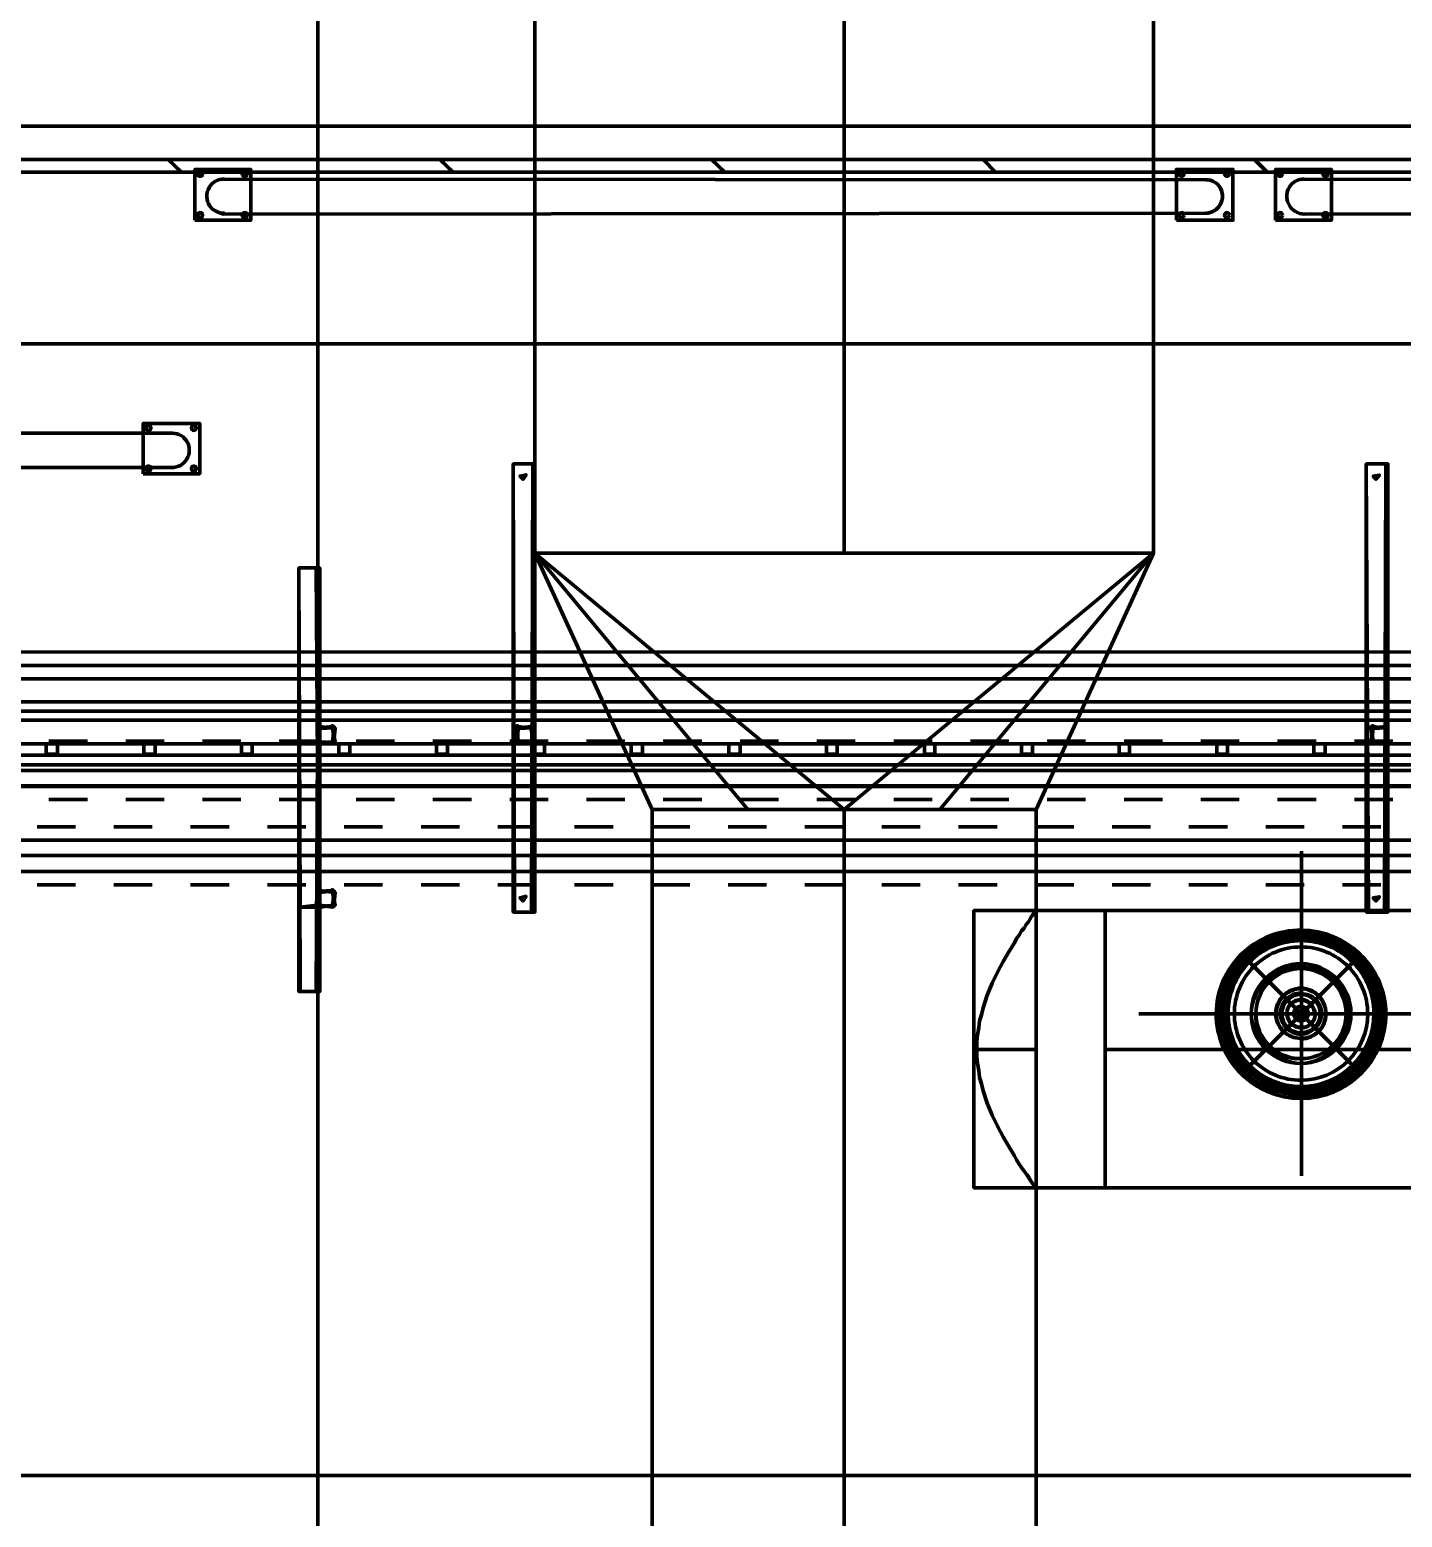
# Model space of a CAD drawing. Extents: x 0 to 1153, y 0 to 816.
# Drawn here: x 296.72 to 317.53, y 556.39 to 578.94 of the extents above; entities that cross this region are included whole.
import ezdxf

# ---------------------------------------------------------------- set-up
doc = ezdxf.new("R2010")
doc.units = 0
doc.header["$MEASUREMENT"] = 0
for name, color, linetype in [('Arch', 7, 'Continuous'), ('EQUIPMENTS', 7, 'Continuous'), ('Hatch', 7, 'Continuous'), ('HVAC', 7, 'Continuous'), ('PIPE', 7, 'Continuous')]:
    doc.layers.add(name, color=color, linetype=linetype)

msp = doc.modelspace()

# ---------------------------------------------------------------- linework, layer by layer
at = {"layer": 'Arch', "color": 11, "linetype": 'Continuous', "lineweight": 211}
for p, q in [((301.085, 361.77), (301.085, 717.391)), ((299.021, 576.781), (298.82, 576.972)), ((303.138, 576.781), (302.937, 576.972)), ((307.255, 576.781), (307.054, 576.972)), ((311.362, 576.781), (311.171, 576.972)), ((315.479, 576.781), (315.288, 576.972)), ((917.988, 574.178), (110.871, 574.178))]:
    msp.add_line(p, q, dxfattribs=at)
for points in [[(113.961, 576.972), (487.701, 576.972), (487.701, 638.81), (487.892, 638.81), (683.154, 638.81), (683.154, 638.609), (683.154, 383.254), (870.49, 383.254), (870.49, 383.053), (683.154, 383.053), (682.964, 383.064), (487.892, 383.064), (487.701, 383.064), (487.701, 454.3), (113.961, 454.3)], [(232.177, 577.48), (233.669, 577.48), (233.669, 577.511), (193.601, 577.511), (232.918, 577.511), (233.669, 577.511), (233.669, 577.48), (494.834, 577.48)], [(494.834, 577.48), (232.177, 577.48)], [(113.961, 576.781), (487.701, 576.781), (487.701, 454.501), (113.961, 454.501)], [(315.811, 576.284), (315.788, 576.335), (315.776, 576.389), (315.776, 576.443), (315.788, 576.497), (315.798, 576.523)], [(299.67, 576.157), (299.601, 576.164), (299.549, 576.182), (299.492, 576.22), (299.446, 576.272)]]:
    msp.add_lwpolyline(points, dxfattribs=at)
for points in [[(299.223, 576.051), (299.223, 576.823), (300.069, 576.823), (300.069, 576.051)], [(314.103, 576.051), (314.103, 576.823), (314.96, 576.823), (314.96, 576.051)], [(315.606, 576.051), (315.606, 576.823), (316.452, 576.823), (316.452, 576.051)], [(298.439, 572.209), (298.439, 572.971), (299.297, 572.971), (299.297, 572.209)]]:
    msp.add_lwpolyline(points, close=True, dxfattribs=at)
for points in [[(314.547, 576.665), (299.67, 576.675, 0.273512), (299.438, 576.548, 0.273602), (299.446, 576.272), (299.492, 576.22), (299.549, 576.182), (299.601, 576.164), (299.657, 576.146), (314.562, 576.157), (314.616, 576.168), (314.667, 576.189), (314.722, 576.229), (314.765, 576.284), (314.788, 576.335), (314.8, 576.389), (314.8, 576.443), (314.788, 576.497), (314.766, 576.548, 0.273493)], [(330.93, 576.665), (316.042, 576.675, 0.273512), (315.811, 576.548), (315.788, 576.497), (315.776, 576.443), (315.776, 576.389), (315.788, 576.335), (315.81, 576.283, 0.273616), (316.04, 576.146), (330.945, 576.157), (330.999, 576.168), (331.05, 576.189), (331.105, 576.229), (331.148, 576.284), (331.171, 576.335), (331.183, 576.389), (331.183, 576.443), (331.171, 576.497), (331.148, 576.548, 0.273531)], [(299.102, 572.431, 0.273528), (299.103, 572.696, 0.273689), (298.884, 572.823), (284.007, 572.824, 0.273688), (283.776, 572.695, 0.273765), (283.776, 572.432, 0.273608), (283.993, 572.304), (298.87, 572.304, 0.273607)]]:
    msp.add_lwpolyline(points, format="xyb", close=True, dxfattribs=at)
for centre in [(299.302, 576.755), (299.979, 576.755), (314.182, 576.755), (314.87, 576.755), (315.674, 576.755), (316.362, 576.755), (299.302, 576.13), (299.979, 576.13), (314.182, 576.13), (314.87, 576.13), (315.674, 576.13), (316.362, 576.13), (298.519, 572.902), (299.207, 572.902), (298.519, 572.288), (299.207, 572.288)]:
    msp.add_circle(centre, 0.037, dxfattribs=at)
msp.add_arc((314.542, 576.416), 0.259, 271.3088, 30.605, dxfattribs=at)
at = {"layer": 'EQUIPMENTS', "color": 251, "linetype": 'Continuous', "lineweight": 211}
msp.add_line((645.329, 557.022), (113.961, 557.022), dxfattribs=at)
at = {"layer": 'Hatch', "color": 5, "linetype": 'Continuous', "lineweight": 211}
msp.add_line((477.414, 567.796), (113.961, 567.796), dxfattribs=at)
at = {"layer": 'Hatch', "color": 3, "linetype": 'Continuous', "lineweight": 211}
for points in [[(304.324, 565.563), (304.049, 565.563), (304.377, 565.563), (304.049, 565.563), (304.324, 565.563), (304.345, 572.357), (304.377, 565.563), (304.377, 572.357), (304.049, 572.357), (304.049, 565.563), (304.049, 572.357), (304.07, 565.563)], [(304.324, 572.357), (304.049, 572.357), (304.324, 572.357), (304.377, 572.357), (304.07, 572.357)], [(304.154, 572.172), (304.244, 572.194), (304.154, 572.172), (304.198, 572.125), (304.244, 572.194), (304.154, 572.172), (304.244, 572.194), (304.244, 572.194)], [(317.257, 565.563), (316.981, 565.563), (317.309, 565.563), (316.981, 565.563), (317.257, 565.563), (317.278, 572.357), (317.309, 565.563), (317.309, 572.357), (316.981, 572.357), (316.981, 565.563), (316.981, 572.357), (317.013, 565.563)], [(317.257, 572.357), (316.981, 572.357), (317.257, 572.357), (317.309, 572.357), (317.013, 572.357)], [(317.087, 572.172), (317.18, 572.187), (317.087, 572.172), (317.131, 572.125), (317.18, 572.187), (317.087, 572.172), (317.18, 572.187), (317.18, 572.187)], [(301.064, 564.356), (300.8, 564.356), (301.117, 564.356), (300.8, 564.356), (301.064, 564.356), (301.096, 570.78), (301.117, 564.356), (301.117, 570.78), (301.117, 565.637), (300.821, 565.637), (300.8, 570.78), (300.8, 565.637), (300.8, 570.78), (300.8, 564.356), (300.8, 570.78), (300.821, 564.356)], [(300.821, 565.637), (301.076, 565.665), (300.821, 565.637), (301.076, 565.665), (301.076, 565.665)], [(304.154, 565.78), (304.244, 565.802), (304.154, 565.78), (304.198, 565.732), (304.244, 565.802), (304.154, 565.78), (304.244, 565.802), (304.244, 565.802)], [(317.087, 565.78), (317.18, 565.795), (317.087, 565.78), (317.131, 565.732), (317.18, 565.795), (317.087, 565.78), (317.18, 565.795), (317.18, 565.795)]]:
    msp.add_lwpolyline(points, dxfattribs=at)
for points in [[(301.064, 570.78), (300.821, 570.78), (301.117, 570.78), (300.8, 570.78), (301.096, 570.78), (300.821, 570.78), (301.064, 570.78), (301.117, 570.78), (300.8, 570.78), (301.096, 570.78), (301.096, 565.637)], [(301.096, 568.351), (301.108, 568.367), (301.11, 568.367), (301.075, 568.351), (301.082, 568.373), (301.103, 568.387), (301.109, 568.388), (301.096, 568.351), (301.099, 568.361), (301.108, 568.367), (301.11, 568.367), (301.075, 568.351), (301.082, 568.373), (301.112, 568.388)], [(301.302, 568.367), (301.317, 568.356), (301.318, 568.353), (301.302, 568.388), (301.324, 568.381), (301.338, 568.36), (301.339, 568.354), (301.302, 568.367), (301.312, 568.364), (301.317, 568.356), (301.318, 568.353), (301.302, 568.388), (301.324, 568.381), (301.338, 568.36), (301.339, 568.354), (301.106, 568.346), (301.117, 568.134), (301.329, 568.145), (301.35, 568.346), (301.308, 568.113), (301.085, 568.145), (301.117, 568.378), (301.329, 568.346), (301.308, 568.134), (301.106, 568.145), (301.117, 568.357), (301.308, 568.378), (301.085, 568.346), (301.117, 568.113), (301.35, 568.145)], [(304.101, 568.351), (304.114, 568.367), (304.116, 568.367), (304.08, 568.351), (304.087, 568.373), (304.108, 568.387), (304.114, 568.388), (304.101, 568.351), (304.105, 568.361), (304.114, 568.367), (304.116, 568.367), (304.08, 568.351), (304.087, 568.373), (304.117, 568.388)], [(304.318, 568.367), (304.334, 568.356), (304.334, 568.353), (304.318, 568.388), (304.34, 568.381), (304.354, 568.363), (304.355, 568.354), (304.318, 568.367), (304.328, 568.364), (304.334, 568.356), (304.334, 568.353), (304.318, 568.388), (304.34, 568.381), (304.354, 568.363), (304.355, 568.354), (304.112, 568.346), (304.123, 568.134), (304.334, 568.145), (304.356, 568.346), (304.324, 568.113), (304.091, 568.145), (304.123, 568.378), (304.334, 568.346), (304.324, 568.134), (304.112, 568.145), (304.123, 568.357), (304.324, 568.378), (304.091, 568.346), (304.123, 568.113), (304.356, 568.145)], [(317.066, 568.351), (317.078, 568.367), (317.081, 568.367), (317.045, 568.351), (317.052, 568.373), (317.073, 568.387), (317.079, 568.388), (317.066, 568.351), (317.069, 568.361), (317.078, 568.367), (317.081, 568.367), (317.045, 568.351), (317.052, 568.373), (317.082, 568.388)], [(317.272, 568.367), (317.288, 568.356), (317.288, 568.353), (317.272, 568.388), (317.294, 568.381), (317.308, 568.36), (317.309, 568.354), (317.272, 568.367), (317.282, 568.364), (317.288, 568.356), (317.288, 568.353), (317.272, 568.388), (317.294, 568.381), (317.308, 568.36), (317.309, 568.354), (317.066, 568.346), (317.087, 568.134), (317.299, 568.145), (317.309, 568.346), (317.278, 568.113), (317.056, 568.145), (317.087, 568.378), (317.299, 568.346), (317.278, 568.134), (317.066, 568.145), (317.087, 568.357), (317.278, 568.378), (317.056, 568.346), (317.087, 568.113), (317.309, 568.145)], [(301.112, 568.134), (301.097, 568.145), (301.096, 568.149), (301.112, 568.113), (301.09, 568.12), (301.077, 568.139), (301.075, 568.147), (301.112, 568.134), (301.102, 568.138), (301.097, 568.145), (301.096, 568.149), (301.112, 568.113), (301.09, 568.12), (301.075, 568.15)], [(301.318, 568.15), (301.306, 568.135), (301.303, 568.135), (301.339, 568.15), (301.332, 568.129), (301.311, 568.114), (301.305, 568.113), (301.318, 568.15), (301.315, 568.141), (301.306, 568.135), (301.303, 568.135), (301.339, 568.15), (301.332, 568.129), (301.302, 568.113)], [(304.117, 568.134), (304.102, 568.147), (304.102, 568.149), (304.117, 568.113), (304.095, 568.12), (304.082, 568.139), (304.08, 568.147), (304.117, 568.134), (304.108, 568.138), (304.102, 568.147), (304.102, 568.149), (304.117, 568.113), (304.095, 568.12), (304.08, 568.15)], [(304.334, 568.15), (304.322, 568.135), (304.32, 568.135), (304.356, 568.15), (304.348, 568.129), (304.327, 568.114), (304.321, 568.113), (304.334, 568.15), (304.331, 568.141), (304.322, 568.135), (304.32, 568.135), (304.356, 568.15), (304.348, 568.129), (304.318, 568.113)], [(317.082, 568.134), (317.067, 568.147), (317.066, 568.149), (317.082, 568.113), (317.06, 568.12), (317.047, 568.139), (317.045, 568.147), (317.082, 568.134), (317.073, 568.138), (317.067, 568.147), (317.066, 568.149), (317.082, 568.113), (317.06, 568.12), (317.045, 568.15)], [(317.288, 568.15), (317.277, 568.135), (317.274, 568.135), (317.309, 568.15), (317.302, 568.129), (317.281, 568.114), (317.276, 568.113), (317.288, 568.15), (317.285, 568.141), (317.277, 568.135), (317.274, 568.135), (317.309, 568.15), (317.302, 568.129), (317.272, 568.113)], [(301.096, 565.864), (301.108, 565.88), (301.11, 565.88), (301.075, 565.864), (301.082, 565.886), (301.103, 565.9), (301.109, 565.901), (301.096, 565.864), (301.099, 565.874), (301.108, 565.88), (301.11, 565.88), (301.075, 565.864), (301.082, 565.886), (301.112, 565.901)], [(301.302, 565.88), (301.317, 565.869), (301.318, 565.866), (301.302, 565.901), (301.324, 565.894), (301.337, 565.876), (301.339, 565.867), (301.302, 565.88), (301.312, 565.877), (301.317, 565.869), (301.318, 565.866), (301.302, 565.901), (301.324, 565.894), (301.337, 565.876), (301.339, 565.867), (301.308, 565.88), (301.106, 565.859), (301.117, 565.647), (301.329, 565.669), (301.35, 565.859), (301.308, 565.637), (301.085, 565.669), (301.117, 565.891), (301.329, 565.859), (301.308, 565.647), (301.106, 565.669), (301.117, 565.88), (301.308, 565.891), (301.085, 565.859), (301.117, 565.637), (301.35, 565.669)], [(301.318, 565.674), (301.306, 565.658), (301.303, 565.658), (301.339, 565.674), (301.332, 565.652), (301.311, 565.638), (301.305, 565.637), (301.318, 565.674), (301.315, 565.664), (301.306, 565.658), (301.303, 565.658), (301.339, 565.674), (301.332, 565.652), (301.302, 565.637)]]:
    msp.add_lwpolyline(points, close=True, dxfattribs=at)
at = {"layer": 'Hatch', "color": 5, "linetype": 'Continuous', "lineweight": 211}
for points in [[(113.961, 568.113), (477.414, 568.113), (477.414, 567.468), (477.414, 568.113), (477.414, 567.468), (113.961, 567.468), (477.414, 567.468), (477.414, 568.113), (113.961, 568.113), (477.414, 568.113)], [(296.968, 567.955), (297.138, 567.955), (297.138, 568.113), (296.968, 568.113), (296.968, 567.955), (297.138, 567.955), (297.138, 568.113), (296.968, 568.113)], [(298.45, 567.955), (298.619, 567.955), (298.619, 568.113), (298.45, 568.113), (298.45, 567.955), (298.619, 567.955), (298.619, 568.113), (298.45, 568.113)], [(299.932, 567.955), (300.09, 567.955), (300.09, 568.113), (299.932, 568.113), (299.932, 567.955), (300.09, 567.955), (300.09, 568.113), (299.932, 568.113)], [(301.403, 567.955), (301.572, 567.955), (301.572, 568.113), (301.403, 568.113), (301.403, 567.955), (301.572, 567.955), (301.572, 568.113), (301.403, 568.113)], [(302.884, 567.955), (303.054, 567.955), (303.054, 568.113), (302.884, 568.113), (302.884, 567.955), (303.054, 567.955), (303.054, 568.113), (302.884, 568.113)], [(304.366, 567.955), (304.525, 567.955), (304.525, 568.113), (304.366, 568.113), (304.366, 567.955), (304.525, 567.955), (304.525, 568.113), (304.366, 568.113)], [(305.837, 567.955), (306.007, 567.955), (306.007, 568.113), (305.837, 568.113), (305.837, 567.955), (306.007, 567.955), (306.007, 568.113), (305.837, 568.113)], [(307.319, 567.955), (307.488, 567.955), (307.488, 568.113), (307.319, 568.113), (307.319, 567.955), (307.488, 567.955), (307.488, 568.113), (307.319, 568.113)], [(308.8, 567.955), (308.959, 567.955), (308.959, 568.113), (308.8, 568.113), (308.8, 567.955), (308.959, 567.955), (308.959, 568.113), (308.8, 568.113)], [(310.282, 567.955), (310.441, 567.955), (310.441, 568.113), (310.282, 568.113), (310.282, 567.955), (310.441, 567.955), (310.441, 568.113), (310.282, 568.113)], [(311.753, 567.955), (311.923, 567.955), (311.923, 568.113), (311.753, 568.113), (311.753, 567.955), (311.923, 567.955), (311.923, 568.113), (311.753, 568.113)], [(313.235, 567.955), (313.394, 567.955), (313.394, 568.113), (313.235, 568.113), (313.235, 567.955), (313.394, 567.955), (313.394, 568.113), (313.235, 568.113)], [(314.717, 567.955), (314.875, 567.955), (314.875, 568.113), (314.717, 568.113), (314.717, 567.955), (314.875, 567.955), (314.875, 568.113), (314.717, 568.113)], [(316.188, 567.955), (316.357, 567.955), (316.357, 568.113), (316.188, 568.113), (316.188, 567.955), (316.357, 567.955), (316.357, 568.113), (316.188, 568.113)], [(477.414, 567.468), (478.388, 567.468), (477.414, 567.468), (477.414, 567.637), (477.414, 567.468), (113.961, 567.468)]]:
    msp.add_lwpolyline(points, close=True, dxfattribs=at)
at = {"layer": 'HVAC', "color": 6, "linetype": 'Continuous', "lineweight": 211}
for p, q in [((315.997, 561.562), (315.997, 566.484)), ((315.129, 564.885), (316.865, 563.15)), ((316.865, 564.885), (315.129, 563.15)), ((316.149, 564.157), (316.138, 564.169)), ((313.531, 564.018), (318.452, 564.018))]:
    msp.add_line(p, q, dxfattribs=at)
for points in [[(309.065, 571.003), (309.065, 579.564), (309.065, 585.491)], [(304.377, 571.003), (306.155, 567.118), (304.377, 571.003), (306.155, 567.118), (311.975, 567.118), (306.155, 567.118), (304.377, 571.003), (306.155, 567.118), (309.065, 567.118), (304.377, 571.003), (304.377, 579.522), (304.377, 571.003), (313.753, 571.003), (311.975, 567.118), (306.155, 567.118), (311.975, 567.118), (313.753, 571.003), (304.377, 571.003), (313.753, 571.003), (304.377, 571.003), (313.753, 571.003), (311.975, 567.118), (313.753, 571.003), (311.975, 567.118), (306.155, 567.118)], [(313.753, 579.522), (313.753, 571.003), (309.065, 567.118), (309.065, 553.328)], [(310.515, 567.118), (313.753, 571.003), (313.753, 579.522)], [(309.065, 553.328), (309.065, 567.118), (311.975, 567.118), (306.155, 567.118), (304.377, 571.003), (307.605, 567.118)], [(313.753, 571.003), (311.975, 567.118)], [(311.975, 553.328), (311.975, 567.118), (309.065, 567.118), (306.155, 567.118), (306.155, 553.328)], [(317.796, 565.584), (313.023, 565.584), (311.975, 565.584), (311.034, 565.584), (311.975, 565.584), (311.034, 565.584), (311.034, 561.382), (311.034, 563.478), (311.034, 565.584), (311.034, 561.382), (311.034, 563.478), (311.034, 565.584), (311.034, 561.382), (311.034, 563.478), (311.034, 565.584), (311.034, 563.478), (311.034, 565.584), (311.975, 565.584), (313.023, 565.584), (311.975, 565.584), (311.975, 561.382), (311.034, 561.382), (311.034, 563.478), (311.034, 561.382), (311.975, 561.382), (313.023, 561.382), (311.975, 561.382), (311.034, 561.382), (311.975, 561.382), (313.023, 561.382), (317.796, 561.382)], [(315.775, 564.023), (315.781, 564.075), (315.807, 564.137), (315.851, 564.188), (315.907, 564.223), (315.974, 564.239), (315.992, 564.229)], [(311.034, 563.478), (311.975, 563.478), (311.034, 563.478)], [(317.796, 563.478), (313.023, 563.478), (317.796, 563.478), (319.966, 563.478), (322.03, 563.478), (319.966, 563.478)]]:
    msp.add_lwpolyline(points, dxfattribs=at)
for points in [[(311.975, 561.382), (311.923, 561.446), (311.88, 561.509), (311.827, 561.594), (311.796, 561.636), (311.753, 561.689), (311.721, 561.742), (311.679, 561.806), (311.647, 561.869), (311.563, 562.007), (311.478, 562.155), (311.393, 562.314), (311.309, 562.483), (311.235, 562.663), (311.171, 562.853), (311.15, 562.959), (311.118, 563.054), (311.108, 563.16), (311.086, 563.266), (311.076, 563.372), (311.076, 563.594), (311.086, 563.7), (311.108, 563.806), (311.118, 563.912), (311.15, 564.007), (311.171, 564.113), (311.235, 564.303), (311.309, 564.483), (311.393, 564.653), (311.478, 564.811), (311.563, 564.959), (311.647, 565.097), (311.679, 565.161), (311.721, 565.213), (311.753, 565.277), (311.796, 565.319), (311.827, 565.372), (311.859, 565.415), (311.901, 565.489), (311.944, 565.542), (311.975, 565.584), (311.923, 565.52), (311.859, 565.415), (311.827, 565.372), (311.796, 565.319), (311.753, 565.277), (311.721, 565.213), (311.679, 565.161), (311.647, 565.097), (311.563, 564.959), (311.478, 564.811), (311.393, 564.653), (311.309, 564.483), (311.235, 564.303), (311.171, 564.113), (311.15, 564.007), (311.118, 563.912), (311.108, 563.806), (311.086, 563.7), (311.076, 563.594), (311.076, 563.372), (311.086, 563.266), (311.108, 563.16), (311.118, 563.054), (311.15, 562.959), (311.171, 562.853), (311.235, 562.663), (311.309, 562.483), (311.393, 562.314), (311.478, 562.155), (311.563, 562.007), (311.647, 561.869), (311.679, 561.806), (311.721, 561.742), (311.753, 561.689), (311.796, 561.636), (311.827, 561.594), (311.859, 561.552), (311.923, 561.446), (311.975, 561.382)], [(313.023, 561.382), (313.023, 565.584), (313.023, 563.478), (313.023, 561.382), (313.023, 565.584), (313.023, 563.478), (313.023, 561.382), (313.023, 565.584), (313.023, 563.478), (313.023, 561.382), (313.023, 565.584)], [(315.992, 563.912), (315.941, 563.924), (315.902, 563.957), (315.882, 564.005), (315.886, 564.058), (315.913, 564.101), (315.957, 564.128), (316.01, 564.133), (316.058, 564.113), (316.091, 564.074), (316.103, 564.023), (316.091, 563.972), (316.058, 563.933), (316.01, 563.913), (315.957, 563.917), (315.913, 563.944), (315.886, 563.988), (315.882, 564.041), (315.902, 564.088), (315.941, 564.122), (315.992, 564.134), (316.043, 564.122), (316.082, 564.088), (316.102, 564.041), (316.097, 563.988), (316.07, 563.944), (316.027, 563.917), (315.974, 563.913), (315.926, 563.933), (315.889, 563.98), (315.881, 564.032), (315.902, 564.088), (315.941, 564.122), (315.983, 564.134), (315.957, 564.128), (315.902, 564.088), (315.881, 564.032), (315.889, 563.98), (315.941, 563.924), (315.992, 563.912), (315.941, 563.924), (315.902, 563.957), (315.882, 564.005), (315.886, 564.058), (315.913, 564.101), (315.957, 564.128), (316.01, 564.133), (316.058, 564.113), (316.094, 564.066), (316.103, 564.014), (316.082, 563.957), (316.043, 563.924), (316.001, 563.912), (316.027, 563.917), (316.082, 563.957), (316.103, 564.014), (316.094, 564.066), (316.043, 564.122), (315.992, 564.134), (316.043, 564.122), (316.082, 564.088), (316.102, 564.041), (316.097, 563.988), (316.07, 563.944), (315.992, 563.912)]]:
    msp.add_lwpolyline(points, close=True, dxfattribs=at)
for points in [[(317.172, 564.023, 0.414199), (315.992, 565.203, 0.414205), (314.833, 564.023, 0.414213), (315.992, 562.906, -0.414221), (314.875, 564.023, -0.414228), (315.992, 565.129, 0.414217), (314.886, 564.023, 0.414211), (315.992, 562.896, -0.41421), (314.865, 564.023, -0.414224), (315.992, 565.129, 0.414217), (314.886, 564.023, 0.414211), (315.992, 562.917, -0.414211), (314.886, 564.023, -0.414217), (315.992, 565.129, 0.414217), (314.886, 564.023, 0.414211), (315.992, 562.917, 0.414208), (317.098, 564.023, 0.414214), (315.992, 565.129, 0.414217), (314.886, 564.023, 0.414211), (315.992, 562.875, -0.414227), (314.844, 564.023, -0.41422), (315.992, 565.129, -0.414214), (317.098, 564.023, -0.414208), (315.992, 562.896, 0.4142), (317.172, 564.023, 0.414214), (315.992, 565.203, -0.414228), (317.172, 564.023, 0.41422), (315.992, 565.203, -0.414199), (317.172, 564.023, -0.414206), (315.992, 562.843, 0.414206), (317.172, 564.023, -0.414214), (315.992, 562.906, 0.414222), (317.098, 564.023, 0.414214), (315.992, 565.203, -0.414214), (317.098, 564.023, -0.414208), (315.992, 562.896, 0.4142), (317.098, 564.023, 0.414214), (315.992, 565.129, -0.414214), (317.098, 564.023, -0.414208), (315.992, 562.917, 0.414208), (317.098, 564.023, 0.414214), (315.992, 565.203, -0.414207), (317.098, 564.023, -0.414208), (315.992, 562.875, 0.414214), (317.172, 564.023, -0.414208), (315.992, 562.917, -0.41421), (314.865, 564.023, -0.414219), (315.992, 565.203, 0.414205), (314.812, 564.023, 0.414212), (315.992, 562.843, -0.414212), (314.812, 564.023, -1.005357), (317.172, 564.023, -0.414202), (315.992, 562.737, 0.414217), (317.278, 564.023, 0.414214), (315.992, 565.277, -0.414223), (317.278, 564.023, -0.414205), (315.992, 562.737, -0.41421), (314.706, 564.023, -0.414216), (315.992, 565.288, -0.41421), (317.257, 564.023, -0.414205), (315.992, 562.737, -0.414205), (314.706, 564.023, -0.414217), (315.992, 565.277, 0.414228), (314.706, 564.023, 0.414223), (315.992, 562.737)], [(314.759, 564.023, -0.414217), (315.992, 565.256, -0.414211), (317.225, 564.023, -0.414205), (315.992, 562.79, -0.414211), (314.759, 564.023, 0.414211), (315.992, 562.79, 0.414205), (317.225, 564.023, 0.414211), (315.992, 565.256, 0.414217), (314.759, 564.023, 0.414211), (315.992, 562.79, 0.414205), (317.225, 564.023, 0.414211), (315.992, 565.256, 0.414217), (314.759, 564.023, -0.414217), (315.992, 565.256, -0.414211), (317.225, 564.023, -0.414205), (315.992, 562.79, -0.414211), (314.759, 564.023, -0.414217), (315.992, 565.256, -0.414211), (317.225, 564.023, -0.414205), (315.992, 562.79, -0.414211), (314.759, 564.023, 0.414211), (315.992, 562.79), (315.912, 562.79), (315.838, 562.8), (315.764, 562.811), (315.69, 562.832), (315.616, 562.853), (315.542, 562.875), (315.468, 562.906), (315.404, 562.938, -0.283731), (314.759, 564.023, -0.414217), (315.992, 565.256, -0.414211), (317.225, 564.023, -0.414205), (315.992, 562.79), (316.071, 562.79), (316.145, 562.8), (316.219, 562.811), (316.293, 562.832), (316.368, 562.853), (316.442, 562.875), (316.516, 562.906), (316.579, 562.938, 0.277909), (317.225, 564.023, 0.414211), (315.992, 565.256, 0.414217), (314.759, 564.023, 0.414211), (315.992, 562.79, 0.414205), (317.225, 564.023, 0.414211), (315.992, 565.256, 0.414217), (314.759, 564.023, 0.414211), (315.992, 562.79)], [(317.098, 564.023, 0.414214), (315.992, 565.15, 0.414217), (314.865, 564.023, 0.414211), (315.992, 562.917, -0.414211), (314.865, 564.023, -0.414217), (315.992, 565.129, 0.414224), (314.865, 564.023)], [(315.992, 563.266, -0.414208), (315.235, 564.023, -0.414217), (315.992, 564.78, 0.414217), (315.235, 564.023, 0.414208), (315.992, 563.266, -0.41422), (315.235, 564.023, -0.41423), (315.992, 564.737, 0.41423), (315.235, 564.023, 0.41422), (315.992, 563.266, 0.41421), (316.706, 564.023, 0.41422), (315.992, 564.727, 0.414208), (315.235, 564.023, 0.41422), (315.992, 563.34, 0.414199), (316.674, 564.023, 0.414221), (315.992, 564.705, -0.414221), (316.675, 564.023, -0.414199), (315.992, 563.266, 0.414211), (316.749, 564.023, 0.414208), (315.992, 564.78, -0.414208), (316.749, 564.023, -0.414199), (315.992, 563.266, 0.414199), (316.706, 564.023, 0.41422), (315.992, 564.727, -0.414197), (316.706, 564.023, -0.414211), (315.992, 563.266, 0.414209), (316.696, 564.023, 0.414198), (315.992, 564.716, 0.414208), (315.235, 564.023, 0.41422), (315.992, 563.266, -0.41421), (315.309, 564.023, -0.414233), (315.992, 564.706, 0.414233), (315.309, 564.023, 0.41421), (315.992, 563.34)], [(316.206, 563.988), (316.185, 563.923), (316.145, 563.869), (316.092, 563.83), (316.027, 563.809), (316.092, 563.83), (316.145, 563.869), (316.185, 563.923), (316.206, 563.988), (316.182, 564.103), (316.138, 564.169), (316.087, 564.206), (316.025, 564.227), (315.974, 564.239), (315.907, 564.223), (315.851, 564.188), (315.807, 564.137), (315.781, 564.075), (315.785, 564.023, 0.414154), (315.992, 563.806), (316.044, 563.812), (316.106, 563.838), (316.185, 563.923), (316.206, 563.988), (316.198, 564.04), (316.182, 564.103), (316.114, 564.189), (316.057, 564.219), (315.992, 564.228, 0.414189), (315.775, 564.023, 0.414194), (315.992, 563.816, 0.414121), (316.206, 563.988, 0.41421), (315.992, 564.24), (316.057, 564.219), (316.114, 564.189), (316.182, 564.103), (316.206, 563.988), (316.182, 564.103)]]:
    msp.add_lwpolyline(points, format="xyb", dxfattribs=at)
for points in [[(314.981, 564.023, 0.414221), (315.992, 563.012, -0.414221), (314.981, 564.023, -0.414228), (315.992, 565.034, 0.414228)], [(317.003, 564.023, 0.414217), (315.992, 565.034, -0.414217), (317.003, 564.023, -0.41421), (315.992, 563.012, 0.41421)], [(316.368, 564.023, 0.414241), (315.992, 564.399, 0.414262), (315.616, 564.023, 0.414221), (315.992, 563.647, -0.414221), (315.616, 564.023, -0.414262), (315.992, 564.409, 0.414197), (315.606, 564.023, 0.414219), (315.992, 563.647, 0.4142), (316.368, 564.023, 0.414241), (315.992, 564.409, -0.414199), (316.368, 564.023, -0.4142), (315.992, 563.637, 0.414221)], [(316.283, 564.023, 0.414205), (315.992, 564.314, 0.41419), (315.701, 564.023, 0.41419), (315.992, 563.732, -0.41419), (315.7, 564.023, -0.41419), (315.992, 564.314, 0.41419), (315.701, 564.023, 0.41419), (315.992, 563.711, -0.414242), (315.68, 564.023, -0.414264), (315.992, 564.335, 0.414264), (315.68, 564.023, 0.414242), (315.992, 563.732, 0.414205), (316.304, 564.023, 0.414253), (315.992, 564.325, 0.414226), (315.69, 564.023, 0.414202), (315.992, 563.71, 0.414231), (316.283, 564.023, 0.414205), (315.992, 564.314, -0.414205), (316.283, 564.023, -0.414205), (315.992, 563.732, 0.414205), (316.304, 564.023, 0.414253), (315.992, 564.325, -0.414202), (316.304, 564.023, -0.414231), (315.992, 563.721, 0.41418)]]:
    msp.add_lwpolyline(points, format="xyb", close=True, dxfattribs=at)
msp.add_circle((315.993, 564.023), 1.159, dxfattribs=at)
for p in [(304.377, 571.003), (304.377, 571.003), (313.753, 571.003), (313.753, 571.003), (315.997, 564.018), (315.997, 564.018), (315.997, 564.018), (315.997, 564.018), (315.997, 564.018), (315.997, 564.018), (315.997, 564.018)]:
    msp.add_point(p, dxfattribs=at)
at = {"layer": 'PIPE', "color": 152, "linetype": 'Continuous', "lineweight": 211}
for p, q in [((297.593, 568.156), (297.011, 568.156)), ((298.757, 568.156), (298.175, 568.156)), ((299.921, 568.156), (299.339, 568.156)), ((301.085, 568.156), (300.503, 568.156)), ((302.249, 568.156), (301.667, 568.156)), ((303.414, 568.156), (302.832, 568.156)), ((304.578, 568.156), (303.996, 568.156)), ((305.742, 568.156), (305.16, 568.156)), ((306.906, 568.156), (306.324, 568.156)), ((308.07, 568.156), (307.488, 568.156)), ((309.234, 568.156), (308.652, 568.156)), ((310.399, 568.156), (309.817, 568.156)), ((311.563, 568.156), (310.981, 568.156)), ((312.727, 568.156), (312.145, 568.156)), ((313.891, 568.156), (313.309, 568.156)), ((315.055, 568.156), (314.473, 568.156)), ((316.219, 568.156), (315.637, 568.156)), ((317.384, 568.156), (316.801, 568.156)), ((297.011, 567.267), (297.593, 567.267)), ((298.175, 567.267), (298.757, 567.267)), ((299.339, 567.267), (299.921, 567.267)), ((300.503, 567.267), (301.085, 567.267)), ((301.667, 567.267), (302.249, 567.267)), ((302.832, 567.267), (303.414, 567.267)), ((303.996, 567.267), (304.578, 567.267)), ((305.16, 567.267), (305.742, 567.267)), ((306.324, 567.267), (306.906, 567.267)), ((307.488, 567.267), (308.07, 567.267)), ((308.652, 567.267), (309.234, 567.267)), ((309.817, 567.267), (310.399, 567.267)), ((310.981, 567.267), (311.563, 567.267)), ((312.145, 567.267), (312.727, 567.267)), ((313.309, 567.267), (313.891, 567.267)), ((314.473, 567.267), (315.055, 567.267)), ((315.637, 567.267), (316.219, 567.267)), ((316.801, 567.267), (317.384, 567.267))]:
    msp.add_line(p, q, dxfattribs=at)
at = {"layer": 'PIPE', "color": 171, "linetype": 'Continuous', "lineweight": 211}
for p, q in [((297.413, 566.854), (296.831, 566.854)), ((298.577, 566.854), (297.995, 566.854)), ((299.741, 566.854), (299.159, 566.854)), ((300.905, 566.854), (300.323, 566.854)), ((302.069, 566.854), (301.487, 566.854)), ((303.234, 566.854), (302.652, 566.854)), ((304.398, 566.854), (303.816, 566.854)), ((305.562, 566.854), (304.98, 566.854)), ((306.726, 566.854), (306.144, 566.854)), ((307.89, 566.854), (307.308, 566.854)), ((309.054, 566.854), (308.472, 566.854)), ((310.219, 566.854), (309.637, 566.854)), ((311.383, 566.854), (310.801, 566.854)), ((312.547, 566.854), (311.965, 566.854)), ((313.711, 566.854), (313.129, 566.854)), ((314.875, 566.854), (314.293, 566.854)), ((316.04, 566.854), (315.457, 566.854)), ((317.204, 566.854), (316.622, 566.854)), ((296.831, 565.975), (297.413, 565.975)), ((297.995, 565.975), (298.577, 565.975)), ((299.159, 565.975), (299.741, 565.975)), ((300.323, 565.975), (300.905, 565.975)), ((301.487, 565.975), (302.069, 565.975)), ((302.652, 565.975), (303.234, 565.975)), ((303.816, 565.975), (304.398, 565.975)), ((304.98, 565.975), (305.562, 565.975)), ((306.144, 565.975), (306.726, 565.975)), ((307.308, 565.975), (307.89, 565.975)), ((308.472, 565.975), (309.054, 565.975)), ((309.637, 565.975), (310.219, 565.975)), ((310.801, 565.975), (311.383, 565.975)), ((311.965, 565.975), (312.547, 565.975)), ((313.129, 565.975), (313.711, 565.975)), ((314.293, 565.975), (314.875, 565.975)), ((315.457, 565.975), (316.04, 565.975)), ((316.622, 565.975), (317.204, 565.975))]:
    msp.add_line(p, q, dxfattribs=at)
at = {"layer": 'PIPE', "color": 3, "linetype": 'Continuous', "lineweight": 211}
msp.add_lwpolyline([(113.961, 569.489), (480.96, 569.521), (481.076, 569.489), (481.452, 569.5, -0.414281), (481.648, 569.304, 0.414281), (481.405, 569.494), (481.349, 569.47), (481.294, 569.42), (481.266, 569.366), (481.256, 569.304, 0.414185), (481.457, 569.098), (481.076, 569.076), (480.96, 569.098), (113.961, 569.098)], format="xyb", dxfattribs=at)
for points in [[(481.457, 568.791), (481.457, 566.663), (481.457, 568.791), (481.457, 569.299), (480.96, 569.299), (113.961, 569.299), (480.96, 569.299)], [(113.961, 568.473), (480.504, 568.473), (480.504, 568.748), (480.61, 568.78), (480.504, 568.748), (113.961, 568.748)], [(113.961, 568.611), (480.504, 568.611), (113.961, 568.611)]]:
    msp.add_lwpolyline(points, dxfattribs=at)
at = {"layer": 'PIPE', "color": 142, "linetype": 'Continuous', "lineweight": 211}
msp.add_lwpolyline([(113.961, 567.478), (480.653, 567.478), (480.653, 567.944), (113.961, 567.944)], dxfattribs=at)
at = {"layer": 'PIPE', "color": 162, "linetype": 'Continuous', "lineweight": 211}
msp.add_lwpolyline([(113.961, 567.711), (480.653, 567.711), (113.961, 567.711)], dxfattribs=at)
at = {"layer": 'PIPE', "color": 161, "linetype": 'Continuous', "lineweight": 211}
msp.add_lwpolyline([(113.961, 566.177), (479.118, 566.177), (479.118, 566.653), (113.961, 566.653)], dxfattribs=at)
at = {"layer": 'PIPE', "color": 181, "linetype": 'Continuous', "lineweight": 211}
msp.add_lwpolyline([(113.961, 566.42), (479.118, 566.42), (113.961, 566.42)], dxfattribs=at)

doc.saveas('drawing.dxf')
